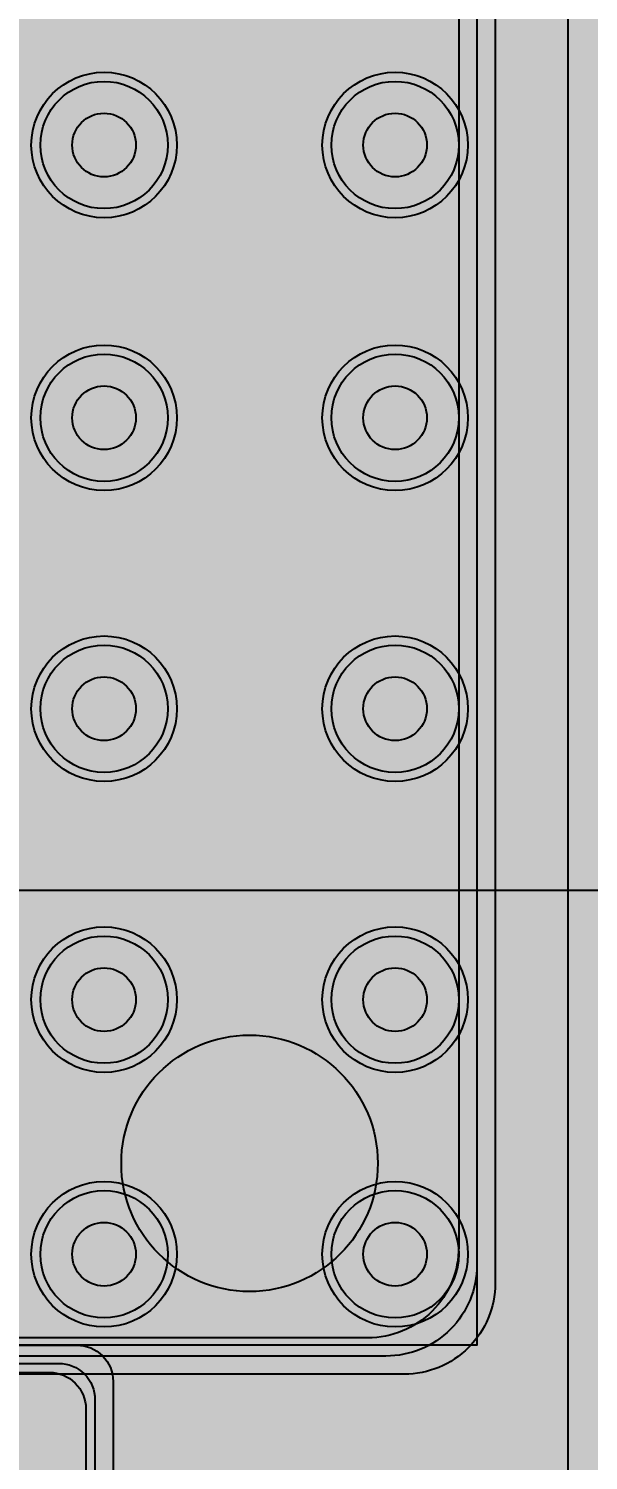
# Model space of a CAD drawing. Extents: x -28 to 199, y -61 to 255.
# Drawn here: x 33.79 to 36.86, y 205.87 to 213.74 of the extents above; entities that cross this region are included whole.
import ezdxf
from ezdxf.enums import TextEntityAlignment as Align

# ---------------------------------------------------------------- set-up
doc = ezdxf.new("R2010")
doc.units = 0
doc.header["$MEASUREMENT"] = 0
for name, color, linetype in [('ASSEMBLY_OUTLINES_BTM', 191, 'CONTINUOUS'), ('ASSEMBLY_OUTLINES_TOP', 102, 'CONTINUOUS'), ('ASSEMBLY_PART_NUMBERS_BTM', 191, 'CONTINUOUS'), ('ASSEMBLY_PART_NUMBERS_TOP', 102, 'CONTINUOUS'), ('DRILL_DRAWING', 21, 'CONTINUOUS'), ('GENERATED_SILKSCREEN_BTM', 255, 'CONTINUOUS'), ('GENERATED_SILKSCREEN_TOP', 140, 'CONTINUOUS'), ('PART_PADS_SMD_BTM', 10, 'CONTINUOUS'), ('PART_PADS_SMD_TOP', 150, 'CONTINUOUS'), ('PLACEMENT_OUTLINES_BTM', 222, 'CONTINUOUS'), ('PLACEMENT_OUTLINES_TOP', 130, 'CONTINUOUS'), ('PLANE_DATA_LAYER_TOP', 150, 'CONTINUOUS'), ('PLANE_SHAPES_LAYER_2', 230, 'CONTINUOUS'), ('PLANE_SHAPES_LAYER_3', 81, 'CONTINUOUS'), ('PLANE_SHAPES_LAYER_TOP', 150, 'CONTINUOUS'), ('SILKSCREEN_OUTLINES_BTM', 211, 'CONTINUOUS'), ('SILKSCREEN_OUTLINES_TOP', 150, 'CONTINUOUS'), ('SOLDERMASK_PADS_BTM', 12, 'CONTINUOUS'), ('SOLDERMASK_PADS_TOP', 180, 'CONTINUOUS'), ('SOLDERPASTE_PADS_BTM', 12, 'CONTINUOUS'), ('SOLDERPASTE_PADS_TOP', 180, 'CONTINUOUS'), ('TRACES_LAYER_BOTTOM', 10, 'CONTINUOUS'), ('VIA_HOLES_LAYER_2', 30, 'CONTINUOUS'), ('VIA_HOLES_LAYER_3', 30, 'CONTINUOUS'), ('VIA_HOLES_LAYER_BOTTOM', 30, 'CONTINUOUS'), ('VIA_HOLES_LAYER_TOP', 30, 'CONTINUOUS'), ('VIA_PADS_LAYER_2', 230, 'CONTINUOUS'), ('VIA_PADS_LAYER_3', 81, 'CONTINUOUS'), ('VIA_PADS_LAYER_BOTTOM', 10, 'CONTINUOUS'), ('VIA_PADS_LAYER_TOP', 150, 'CONTINUOUS')]:
    doc.layers.add(name, color=color, linetype=linetype)
doc.styles.add('VERIBEST_GERBER_0', font='txt')

msp = doc.modelspace()

# ---------------------------------------------------------------- hatches: boundary and pattern name
at = {"layer": 'ASSEMBLY_OUTLINES_BTM'}
h = msp.add_hatch(color=256, dxfattribs=at)
edge = h.paths.add_edge_path()
edge.add_arc((35, 207.5), 0.705, 0, 360)
at = {"layer": 'PLANE_DATA_LAYER_TOP'}
h = msp.add_hatch(color=256, dxfattribs=at)
h.paths.add_polyline_path([(80, 232.365844, -0.1989099556854013), (79.977682, 232.311963), (76.210945, 228.545226, -0.1989133663345171), (76.157063, 228.522908), (59.914305, 228.522908, -0.198913366334503), (59.860423, 228.545226), (59.320177, 229.085472, 0.1989122151386104), (58.966624, 229.231919), (50.250273, 229.231919, 0.0837973501695308), (50.086168, 229.204221, -0.0837986131993937), (50.061158, 229.2), (49.753893, 229.2, -0.1385740107174436), (49.714013, 229.211269, 1.0804036103222296), (49.168413, 228.146495, -0.8191892513054791), (49.139002, 228), (48.689638, 228, -0.1756631756824748), (48.640808, 228.017701, 0.3625092994040223), (47.359192, 228.017701, -0.1756631756824748), (47.310362, 228), (47.000008, 228, 0.414213562373095), (47, 227.999992), (47, 225.568799, -0.1989099556854013), (46.977682, 225.514918), (45.792168, 224.329403, 0.1989122151386141), (45.645721, 223.97585), (45.645721, 222.741241, -0.7495331930101992), (45.505318, 222.700199, 3.4209104294883637), (45.505318, 221.299801, -0.7495331930101992), (45.645721, 221.258759), (45.645721, 216.903659, 0.1989122151386141), (45.792168, 216.550106), (46.977682, 215.364592, -0.1989099556853327), (47, 215.310711), (47, 208.3262, -0.414213562373095), (46.9238, 208.25), (40.250008, 208.25, 0.414213562373095), (40.25, 208.249992), (40.25, 207.509818, -0.1989099556853327), (40.227682, 207.455937), (39.293327, 206.521582, -0.1630063276675114), (39.250007, 206.5, 0.3431077501110799), (39.25, 206.499993, -0.163006327667525), (39.228418, 206.456673), (39.204184, 206.432439, 0.1989122151386036), (39.057737, 206.078886), (39.057737, 199.827847, -0.1989099556853499), (39.035419, 199.773966), (38.237431, 198.975978, -0.1989133663344342), (38.183549, 198.95366), (34.8262, 198.95366, -0.414213562373095), (34.75, 199.02986), (34.75, 206.499992, 0.414213562373095), (34.749992, 206.5), (34.317913, 206.5, -0.1960198588118564), (34.264635, 206.521722, 0.1960197135562124), (33.95, 206.65), (31.85, 206.65, 0.1960197135562153), (31.535365, 206.521722, -0.1960198588118564), (31.482087, 206.5), (30.017913, 206.5, -0.1960198588118564), (29.964635, 206.521722, 0.1960197135562153), (29.65, 206.65), (27.55, 206.65, 0.1960197135562138), (27.235365, 206.521722, -0.196019858811865), (27.182087, 206.5), (26.0762, 206.5, -0.414213562373095), (26, 206.5762), (26, 209.249992, 0.414213562373095), (25.999992, 209.25), (22.5762, 209.25, -0.414213562373095), (22.5, 209.3262), (22.5, 217.1738, -0.414213562373095), (22.5762, 217.25), (40.249992, 217.25, 0.414213562373095), (40.25, 217.250008), (40.25, 235.6738, -0.414213562373095), (40.3262, 235.75), (40.926501, 235.75, -0.3936083065980414), (41.00251, 235.679195, 0.9315311087574788), (42.99749, 235.679195, -0.3936083065980414), (43.073499, 235.75), (45.676501, 235.75, -0.3936083065980414), (45.75251, 235.679195, 0.9315311087574788), (47.74749, 235.679195, -0.3936083065980414), (47.823499, 235.75), (54.749992, 235.75, 0.414213562373095), (54.75, 235.750008), (54.75, 253.9238, -0.414213562373095), (54.8262, 254), (76.4238, 254, -0.414213562373095), (76.5, 253.9238), (76.5, 245.000008, 0.414213562373095), (76.500008, 245), (76.9238, 245, -0.414213562373095), (77, 244.9238), (77, 243.738669, -0.1989099556853327), (76.977682, 243.684788), (75.896687, 242.603793, -0.138572885290835), (75.860519, 242.583563, 0.3470511284967585), (75.4, 242.000001), (75.4, 241.999997, 0.8890740124386082), (76.583563, 241.860519, -0.1385728852907777), (76.603793, 241.896687), (77.853553, 243.146447, 0.1989122151386141), (78, 243.5), (78, 244.9238, -0.414213562373095), (78.0762, 245), (79.9238, 245, -0.414213562373095), (80, 244.9238)], flags=0)
h.paths.add_polyline_path([(43.11, 211.84, -0.9999999999999999), (45.709999999999994, 211.84, -0.9999999999999999)], flags=0)
h.paths.add_polyline_path([(43.11, 232.16, -0.9999999999999999), (45.709999999999994, 232.16, -0.9999999999999999)], flags=0)
h.paths.add_polyline_path([(70.36, 251.16, -0.9999999999999999), (72.96, 251.16, -0.9999999999999999)], flags=0)
h.paths.add_polyline_path([(75.85382, 232.201656, 1.5269321533254407), (77.798344, 234.14618, -0.3083936079367561), (77.75, 234.217106), (77.75, 236.85, 0.1989122151386141), (77.603553, 237.203553), (74.003793, 240.803313, -0.1385728852908702), (73.983563, 240.839481, 0.5290192293501887), (73.056188, 241.191725, -0.5447508126718748), (72.937635, 241.2401, 0.9111800432088785), (70.36, 241), (70.36, 240.999999, 0.7658860095707771), (72.783466, 240.345916, -0.5447523950639244), (72.911374, 240.351799, 0.1812054976169237), (73.260519, 240.116437, -0.1385728852908801), (73.296687, 240.096207), (76.727682, 236.665212, -0.1989099556853327), (76.75, 236.611331), (76.75, 234.217106, -0.3083936079367562), (76.701656, 234.14618, 0.2085264349626477), (75.85382, 233.298344, -0.30839360793669), (75.782894, 233.25), (73.57, 233.25, 0.1989122151386067), (73.216447, 233.103553), (72.190166, 232.077272, -0.292650029123305), (72.109912, 232.059663, 4.55738777888818), (72.879663, 231.289912, -0.0885792902101388), (72.874954, 231.316284), (72.874954, 231.316285, -0.1989099556854013), (72.897272, 231.370166), (73.754788, 232.227682, -0.1989133663345172), (73.80867, 232.25), (75.782894, 232.25, -0.30839360793669)], flags=0)
at = {"layer": 'PLANE_SHAPES_LAYER_2'}
h = msp.add_hatch(color=256, dxfattribs=at)
h.paths.add_polyline_path([(169.5, 129.25), (149.5, 129.25), (142.25, 122), (142.25, 90.5), (147.5, 90.5), (147.5, 80), (154, 80), (154, 69.25), (131.75, 69.25), (131.75, 73.25), (121.25, 73.25), (121.25, 81), (110.5, 81), (110.5, 125.75), (106.5, 125.75), (106.5, 128.75), (93.5, 128.75), (93.5, 120.25), (91.75, 120.25), (91.75, 121.5), (80, 121.5), (80, 118.25), (73.25, 118.25), (73.25, 124.5), (67.5, 124.5), (67.5, 128), (57.75, 128), (57.75, 120.25), (55.25, 120.25), (55.25, 121.5), (47.5, 121.5), (47.5, 119), (35, 119), (35, 134.75), (32.75, 134.75), (32.75, 159.75), (29.25, 159.75), (29.25, 175.25), (22.5, 175.25), (22.5, 195.25), (17.25, 195.25), (17.25, 198), (22.5, 198), (22.5, 216.5), (40.25, 216.5), (40.25, 235.5), (54.5, 235.5), (54.5, 254), (87.25, 254), (87.25, 236.25), (86.25, 236.25), (86.25, 228.75), (81, 228.75), (81, 218.75), (95.25, 218.75), (95.25, 194.5), (87, 194.5), (87, 172), (131.1, 172), (131.1, 208.75), (115.5, 208.75), (115.5, 213.75), (106.75, 213.75), (106.75, 218.75), (110.25, 222.25), (110.25, 226.25), (142.5, 226.25), (142.5, 221.5), (160.5, 221.5), (160.5, 240.75), (169.5, 240.75)])
h.paths.add_polyline_path([(35.5, 149.5), (41.75, 149.5), (41.75, 152), (39.25, 152), (39.25, 154), (37.75, 154), (37.75, 152), (35.5, 152)], flags=16)
h.paths.add_polyline_path([(37.5, 125.75), (37.5, 128.75), (42.75, 128.75), (42.75, 125.75)], flags=16)
h.paths.add_polyline_path([(52, 127.75), (52, 130.75), (54.25, 130.75), (54.25, 127.75)], flags=16)
h.paths.add_polyline_path([(50.75, 219.5), (50.75, 226.5), (71.75, 226.5), (71.75, 219.5)], flags=16)
h.paths.add_polyline_path([(66.5, 150.75), (66.5, 177.5), (72.25, 177.5), (72.25, 150.75)], flags=16)
h.paths.add_polyline_path([(47.25, 185.25), (73, 185.25), (73, 188.25), (70.25, 188.25), (70.25, 191), (47.25, 191)], flags=16)
h.paths.add_polyline_path([(84.5, 208), (84.5, 212.75), (85, 212.75), (85, 208)], flags=16)
h.paths.add_polyline_path([(61.5, 137.25), (87.75, 137.25), (87.75, 140.5), (84.75, 140.5), (84.75, 143), (61.5, 143)], flags=16)
h.paths.add_polyline_path([(88.75, 127), (88.75, 130), (91, 130), (91, 127)], flags=16)
h.paths.add_polyline_path([(85.5, 130.25), (85.5, 132.5), (91, 132.5), (91, 130.25)], flags=16)
h.paths.add_polyline_path([(108.75, 142.25), (135.75, 142.25), (135.75, 145.75), (132.25, 145.75), (132.25, 149), (108.75, 149)], flags=16)
h.paths.add_polyline_path([(114.25, 126.75), (140.75, 126.75), (140.75, 129.75), (137.25, 129.75), (137.25, 133), (114.25, 133)], flags=16)
h.paths.add_polyline_path([(155.25, 180.25), (166.25, 180.25), (166.25, 186.25), (152.25, 186.25), (152.25, 183), (155.25, 183)], flags=16)
at = {"layer": 'PLANE_SHAPES_LAYER_3'}
h = msp.add_hatch(color=256, dxfattribs=at)
h.paths.add_polyline_path([(169.5, 129.25), (149.5, 129.25), (142.25, 122), (142.25, 90.5), (147.5, 90.5), (147.5, 80), (154, 80), (154, 69.25), (131.75, 69.25), (131.75, 73.25), (121.25, 73.25), (121.25, 81), (110.5, 81), (110.5, 125.75), (106.5, 125.75), (106.5, 128.75), (93.5, 128.75), (93.5, 120.25), (91.75, 120.25), (91.75, 121.5), (80, 121.5), (80, 118.25), (73.25, 118.25), (73.25, 124.5), (67.5, 124.5), (67.5, 127.75), (58.25, 127.75), (58.25, 130.25), (88.75, 130.25), (88.75, 127), (91, 127), (91, 132.5), (55, 132.5), (55, 131.25), (52, 131.25), (52, 127.75), (55, 127.75), (55, 127.25), (57.75, 127.25), (57.75, 120.25), (55.25, 120.25), (55.25, 121.5), (47.5, 121.5), (47.5, 119), (35, 119), (35, 134.75), (32.75, 134.75), (32.75, 159.75), (29.25, 159.75), (29.25, 175.25), (22.5, 175.25), (22.5, 195.25), (17.25, 195.25), (17.25, 198), (22.5, 198), (22.5, 216.5), (40.25, 216.5), (40.25, 235.5), (54.5, 235.5), (54.5, 254), (87.25, 254), (87.25, 236.25), (86.25, 236.25), (86.25, 228.75), (81, 228.75), (81, 218.75), (95.25, 218.75), (95.25, 194.5), (87, 194.5), (87, 172), (131.1, 172), (131.1, 208.75), (115.5, 208.75), (115.5, 213.75), (106.75, 213.75), (106.75, 218.75), (110.25, 222.25), (110.25, 226.25), (142.5, 226.25), (142.5, 221.5), (160.5, 221.5), (160.5, 240.75), (169.5, 240.75)])
h.paths.add_polyline_path([(35.5, 149.5), (41.75, 149.5), (41.75, 152), (39.25, 152), (39.25, 154), (37.75, 154), (37.75, 152), (35.5, 152)], flags=16)
h.paths.add_polyline_path([(37.5, 125.75), (37.5, 128.75), (42.75, 128.75), (42.75, 125.75)], flags=16)
h.paths.add_polyline_path([(50.75, 219.5), (50.75, 226.5), (71.75, 226.5), (71.75, 219.5)], flags=16)
h.paths.add_polyline_path([(66.5, 150.75), (66.5, 177.5), (72.25, 177.5), (72.25, 150.75)], flags=16)
h.paths.add_polyline_path([(47.25, 185.25), (73, 185.25), (73, 188.25), (70.25, 188.25), (70.25, 191), (47.25, 191)], flags=16)
h.paths.add_polyline_path([(84.5, 208), (84.5, 212.75), (85, 212.75), (85, 208)], flags=16)
h.paths.add_polyline_path([(61.5, 137.25), (87.75, 137.25), (87.75, 140.5), (84.75, 140.5), (84.75, 143), (61.5, 143)], flags=16)
h.paths.add_polyline_path([(108.75, 142.25), (135.75, 142.25), (135.75, 145.75), (132.25, 145.75), (132.25, 149), (108.75, 149)], flags=16)
h.paths.add_polyline_path([(114.25, 126.75), (140.75, 126.75), (140.75, 129.75), (137.25, 129.75), (137.25, 133), (114.25, 133)], flags=16)
h.paths.add_polyline_path([(155.25, 180.25), (166.25, 180.25), (166.25, 186.25), (152.25, 186.25), (152.25, 183), (155.25, 183)], flags=16)
at = {"layer": 'VIA_HOLES_LAYER_2'}
h = msp.add_hatch(color=256, dxfattribs=at)
edge = h.paths.add_edge_path()
edge.add_arc((34.2, 213.1), 0.175, 0, 360)
h = msp.add_hatch(color=256, dxfattribs=at)
edge = h.paths.add_edge_path()
edge.add_arc((35.8, 213.1), 0.175, 0, 360)
h = msp.add_hatch(color=256, dxfattribs=at)
edge = h.paths.add_edge_path()
edge.add_arc((34.2, 211.6), 0.175, 0, 360)
h = msp.add_hatch(color=256, dxfattribs=at)
edge = h.paths.add_edge_path()
edge.add_arc((35.8, 211.6), 0.175, 0, 360)
h = msp.add_hatch(color=256, dxfattribs=at)
edge = h.paths.add_edge_path()
edge.add_arc((34.2, 210), 0.175, 0, 360)
h = msp.add_hatch(color=256, dxfattribs=at)
edge = h.paths.add_edge_path()
edge.add_arc((35.8, 210), 0.175, 0, 360)
h = msp.add_hatch(color=256, dxfattribs=at)
edge = h.paths.add_edge_path()
edge.add_arc((34.2, 208.4), 0.175, 0, 360)
h = msp.add_hatch(color=256, dxfattribs=at)
edge = h.paths.add_edge_path()
edge.add_arc((35.8, 208.4), 0.175, 0, 360)
h = msp.add_hatch(color=256, dxfattribs=at)
edge = h.paths.add_edge_path()
edge.add_arc((34.2, 207), 0.175, 0, 360)
h = msp.add_hatch(color=256, dxfattribs=at)
edge = h.paths.add_edge_path()
edge.add_arc((35.8, 207), 0.175, 0, 360)
at = {"layer": 'VIA_HOLES_LAYER_3'}
h = msp.add_hatch(color=256, dxfattribs=at)
edge = h.paths.add_edge_path()
edge.add_arc((34.2, 213.1), 0.175, 0, 360)
h = msp.add_hatch(color=256, dxfattribs=at)
edge = h.paths.add_edge_path()
edge.add_arc((35.8, 213.1), 0.175, 0, 360)
h = msp.add_hatch(color=256, dxfattribs=at)
edge = h.paths.add_edge_path()
edge.add_arc((34.2, 211.6), 0.175, 0, 360)
h = msp.add_hatch(color=256, dxfattribs=at)
edge = h.paths.add_edge_path()
edge.add_arc((35.8, 211.6), 0.175, 0, 360)
h = msp.add_hatch(color=256, dxfattribs=at)
edge = h.paths.add_edge_path()
edge.add_arc((34.2, 210), 0.175, 0, 360)
h = msp.add_hatch(color=256, dxfattribs=at)
edge = h.paths.add_edge_path()
edge.add_arc((35.8, 210), 0.175, 0, 360)
h = msp.add_hatch(color=256, dxfattribs=at)
edge = h.paths.add_edge_path()
edge.add_arc((34.2, 208.4), 0.175, 0, 360)
h = msp.add_hatch(color=256, dxfattribs=at)
edge = h.paths.add_edge_path()
edge.add_arc((35.8, 208.4), 0.175, 0, 360)
h = msp.add_hatch(color=256, dxfattribs=at)
edge = h.paths.add_edge_path()
edge.add_arc((34.2, 207), 0.175, 0, 360)
h = msp.add_hatch(color=256, dxfattribs=at)
edge = h.paths.add_edge_path()
edge.add_arc((35.8, 207), 0.175, 0, 360)
at = {"layer": 'VIA_HOLES_LAYER_BOTTOM'}
h = msp.add_hatch(color=256, dxfattribs=at)
edge = h.paths.add_edge_path()
edge.add_arc((34.2, 213.1), 0.175, 0, 360)
h = msp.add_hatch(color=256, dxfattribs=at)
edge = h.paths.add_edge_path()
edge.add_arc((35.8, 213.1), 0.175, 0, 360)
h = msp.add_hatch(color=256, dxfattribs=at)
edge = h.paths.add_edge_path()
edge.add_arc((34.2, 211.6), 0.175, 0, 360)
h = msp.add_hatch(color=256, dxfattribs=at)
edge = h.paths.add_edge_path()
edge.add_arc((35.8, 211.6), 0.175, 0, 360)
h = msp.add_hatch(color=256, dxfattribs=at)
edge = h.paths.add_edge_path()
edge.add_arc((34.2, 210), 0.175, 0, 360)
h = msp.add_hatch(color=256, dxfattribs=at)
edge = h.paths.add_edge_path()
edge.add_arc((35.8, 210), 0.175, 0, 360)
h = msp.add_hatch(color=256, dxfattribs=at)
edge = h.paths.add_edge_path()
edge.add_arc((34.2, 208.4), 0.175, 0, 360)
h = msp.add_hatch(color=256, dxfattribs=at)
edge = h.paths.add_edge_path()
edge.add_arc((35.8, 208.4), 0.175, 0, 360)
h = msp.add_hatch(color=256, dxfattribs=at)
edge = h.paths.add_edge_path()
edge.add_arc((34.2, 207), 0.175, 0, 360)
h = msp.add_hatch(color=256, dxfattribs=at)
edge = h.paths.add_edge_path()
edge.add_arc((35.8, 207), 0.175, 0, 360)
at = {"layer": 'VIA_HOLES_LAYER_TOP'}
h = msp.add_hatch(color=256, dxfattribs=at)
edge = h.paths.add_edge_path()
edge.add_arc((34.2, 213.1), 0.175, 0, 360)
h = msp.add_hatch(color=256, dxfattribs=at)
edge = h.paths.add_edge_path()
edge.add_arc((35.8, 213.1), 0.175, 0, 360)
h = msp.add_hatch(color=256, dxfattribs=at)
edge = h.paths.add_edge_path()
edge.add_arc((34.2, 211.6), 0.175, 0, 360)
h = msp.add_hatch(color=256, dxfattribs=at)
edge = h.paths.add_edge_path()
edge.add_arc((35.8, 211.6), 0.175, 0, 360)
h = msp.add_hatch(color=256, dxfattribs=at)
edge = h.paths.add_edge_path()
edge.add_arc((34.2, 210), 0.175, 0, 360)
h = msp.add_hatch(color=256, dxfattribs=at)
edge = h.paths.add_edge_path()
edge.add_arc((35.8, 210), 0.175, 0, 360)
h = msp.add_hatch(color=256, dxfattribs=at)
edge = h.paths.add_edge_path()
edge.add_arc((34.2, 208.4), 0.175, 0, 360)
h = msp.add_hatch(color=256, dxfattribs=at)
edge = h.paths.add_edge_path()
edge.add_arc((35.8, 208.4), 0.175, 0, 360)
h = msp.add_hatch(color=256, dxfattribs=at)
edge = h.paths.add_edge_path()
edge.add_arc((34.2, 207), 0.175, 0, 360)
h = msp.add_hatch(color=256, dxfattribs=at)
edge = h.paths.add_edge_path()
edge.add_arc((35.8, 207), 0.175, 0, 360)

# ---------------------------------------------------------------- linework, layer by layer
at = {"layer": 'ASSEMBLY_OUTLINES_BTM'}
msp.add_lwpolyline([(26.25, 206.5), (26.25, 214.8), (36.25, 214.8), (36.25, 206.5)], close=True, dxfattribs=at)
msp.add_circle((35, 207.5), 0.705, dxfattribs=at)
at = {"layer": 'ASSEMBLY_OUTLINES_TOP', "const_width": 0.2}
msp.add_lwpolyline([(21.25, 209), (21.25, 235), (47.25, 235), (47.25, 209)], close=True, dxfattribs=at)
at = {"layer": 'GENERATED_SILKSCREEN_BTM'}
for points, const_width in [([(36.750005, 204.756176, 9.7912e-06), (36.749995, 204.756172), (36.749995, 216.999995), (25.750005, 216.999995), (25.750005, 204.750005), (27.185, 204.750005), (27.185, 204.749995), (25.75, 204.749995, -0.4142135624), (25.749995, 204.75), (25.749995, 217, -0.4142135624), (25.75, 217.000005), (36.75, 217.000005, -0.4142135624), (36.750005, 217), (36.750005, 204.756176)], 0.15), ([(36.750005, 204.75, -0.4142135624), (36.75, 204.749995), (35.29, 204.749995), (35.29, 204.750005), (36.749995, 204.750005), (36.749995, 216.999995), (25.750005, 216.999995), (25.750005, 204.750005), (27.21, 204.750005), (27.21, 204.749995), (25.75, 204.749995, -0.4142135624), (25.749995, 204.75), (25.749995, 217, -0.4142135624), (25.75, 217.000005), (36.75, 217.000005, -0.4142135624), (36.750005, 217), (36.750005, 204.75)], 0.1)]:
    msp.add_lwpolyline(points, format="xyb", dxfattribs=dict(at, const_width=const_width))
at = {"layer": 'GENERATED_SILKSCREEN_TOP', "const_width": 0.15}
msp.add_lwpolyline([(21.25, 209), (21.25, 235), (47.25, 235), (47.25, 209)], close=True, dxfattribs=at)
at = {"layer": 'GENERATED_SILKSCREEN_TOP', "const_width": 0.2}
msp.add_lwpolyline([(34.75, 204), (34.75, 206.5)], dxfattribs=at)
at = {"layer": 'PART_PADS_SMD_BTM'}
msp.add_lwpolyline([(36.25, 206.94, -0.4142135624), (35.75, 206.44), (26.75, 206.44, -0.4142135624), (26.25, 206.94), (26.25, 215.94, -0.4142135624), (26.75, 216.44), (35.75, 216.44, -0.4142135624), (36.25, 215.94)], format="xyb", close=True, dxfattribs=at)
at = {"layer": 'PART_PADS_SMD_TOP'}
msp.add_lwpolyline([(34.15, 204.3, -0.4142135624), (33.95, 204.1), (31.85, 204.1, -0.4142135624), (31.65, 204.3), (31.65, 206.2, -0.4142135624), (31.85, 206.4), (33.95, 206.4, -0.4142135624), (34.15, 206.2)], format="xyb", close=True, dxfattribs=at)
at = {"layer": 'PLACEMENT_OUTLINES_BTM'}
for points in [[(25.75, 204.75), (25.75, 217), (36.75, 217), (36.75, 204.75)], [(26.25, 206.5), (26.25, 214.8), (36.25, 214.8), (36.25, 206.5)]]:
    msp.add_lwpolyline(points, close=True, dxfattribs=at)
at = {"layer": 'PLACEMENT_OUTLINES_TOP'}
msp.add_lwpolyline([(21.25, 209), (21.25, 235), (47.25, 235), (47.25, 209)], close=True, dxfattribs=at)
at = {"layer": 'PLANE_SHAPES_LAYER_TOP'}
for points in [[(22.5, 209.25), (40.25, 209.25), (22.5, 217.25), (40.25, 217.25)], [(26, 206.5), (40.25, 206.5), (26, 209.25), (40.25, 209.25)], [(34.75, 198.5), (39.25, 198.5), (34.75, 206.5), (39.25, 206.5)]]:
    msp.add_solid(points, dxfattribs=at)
at = {"layer": 'SILKSCREEN_OUTLINES_BTM', "const_width": 0.1}
msp.add_lwpolyline([(25.75, 204.75), (25.75, 217), (36.75, 217), (36.75, 204.75)], close=True, dxfattribs=at)
at = {"layer": 'SILKSCREEN_OUTLINES_BTM'}
msp.add_lwpolyline([(25.75, 204.75), (25.75, 217), (36.75, 217), (36.75, 204.75)], close=True, dxfattribs=at)
at = {"layer": 'SILKSCREEN_OUTLINES_TOP'}
msp.add_lwpolyline([(21.25, 209), (21.25, 235), (47.25, 235), (47.25, 209)], close=True, dxfattribs=at)
at = {"layer": 'SILKSCREEN_OUTLINES_TOP', "const_width": 0.2}
msp.add_lwpolyline([(34.75, 204), (34.75, 206.5)], dxfattribs=at)
at = {"layer": 'SOLDERMASK_PADS_BTM'}
msp.add_lwpolyline([(36.35, 206.84, -0.4142135624), (35.85, 206.34), (26.65, 206.34, -0.4142135624), (26.15, 206.84), (26.15, 216.04, -0.4142135624), (26.65, 216.54), (35.85, 216.54, -0.4142135624), (36.35, 216.04)], format="xyb", close=True, dxfattribs=at)
at = {"layer": 'SOLDERMASK_PADS_TOP'}
msp.add_lwpolyline([(34.25, 204.2, -0.4142135624), (34.05, 204), (31.75, 204, -0.4142135624), (31.55, 204.2), (31.55, 206.3, -0.4142135624), (31.75, 206.5), (34.05, 206.5, -0.4142135624), (34.25, 206.3)], format="xyb", close=True, dxfattribs=at)
at = {"layer": 'SOLDERPASTE_PADS_BTM'}
msp.add_lwpolyline([(36.15, 207.04, -0.4142135624), (35.65, 206.54), (26.85, 206.54, -0.4142135624), (26.35, 207.04), (26.35, 215.84, -0.4142135624), (26.85, 216.34), (35.65, 216.34, -0.4142135624), (36.15, 215.84)], format="xyb", close=True, dxfattribs=at)
at = {"layer": 'SOLDERPASTE_PADS_TOP'}
msp.add_lwpolyline([(34.1, 204.35, -0.4142135624), (33.9, 204.15), (31.9, 204.15, -0.4142135624), (31.7, 204.35), (31.7, 206.15, -0.4142135624), (31.9, 206.35), (33.9, 206.35, -0.4142135624), (34.1, 206.15)], format="xyb", close=True, dxfattribs=at)
at = {"layer": 'TRACES_LAYER_BOTTOM'}
for points, const_width in [([(34.2, 213), (35.8, 214.6)], 0.5), ([(34.2, 211.5), (35.8, 213.1)], 0.5), ([(34.2, 213.1), (34.2, 213)], 0.5), ([(32.64, 211.44), (34.2, 213)], 0.5), ([(34.2, 211.6), (34.2, 211.5)], 0.5), ([(35.8, 211.6), (34.987, 211.6), (34.827, 211.44), (34.2, 211.44)], 0.5), ([(35.8, 210), (35.8, 211.6)], 0.5), ([(34.14, 211.44), (34.2, 211.5)], 0.5), ([(32.64, 211.44), (34.14, 211.44)], 0.5), ([(34.14, 211.44), (34.2, 211.44)], 0.5), ([(34.2, 211.44), (34.2, 210)], 0.5), ([(35.8, 208.4), (35.8, 210)], 0.5), ([(34.2, 208.4), (32.3, 208.4)], 0.5), ([(35.8, 207), (35.8, 208.4)], 0.5), ([(34.2, 207), (32.3, 207)], 0.254)]:
    msp.add_lwpolyline(points, dxfattribs=dict(at, const_width=const_width))
at = {"layer": 'VIA_HOLES_LAYER_2'}
for centre in [(34.2, 213.1), (35.8, 213.1), (34.2, 211.6), (35.8, 211.6), (34.2, 210), (35.8, 210), (34.2, 208.4), (35.8, 208.4), (34.2, 207), (35.8, 207)]:
    msp.add_circle(centre, 0.175, dxfattribs=at)
at = {"layer": 'VIA_HOLES_LAYER_3'}
for centre in [(34.2, 213.1), (35.8, 213.1), (34.2, 211.6), (35.8, 211.6), (34.2, 210), (35.8, 210), (34.2, 208.4), (35.8, 208.4), (34.2, 207), (35.8, 207)]:
    msp.add_circle(centre, 0.175, dxfattribs=at)
at = {"layer": 'VIA_HOLES_LAYER_BOTTOM'}
for centre in [(34.2, 213.1), (35.8, 213.1), (34.2, 211.6), (35.8, 211.6), (34.2, 210), (35.8, 210), (34.2, 208.4), (35.8, 208.4), (34.2, 207), (35.8, 207)]:
    msp.add_circle(centre, 0.175, dxfattribs=at)
at = {"layer": 'VIA_HOLES_LAYER_TOP'}
for centre in [(34.2, 213.1), (35.8, 213.1), (34.2, 211.6), (35.8, 211.6), (34.2, 210), (35.8, 210), (34.2, 208.4), (35.8, 208.4), (34.2, 207), (35.8, 207)]:
    msp.add_circle(centre, 0.175, dxfattribs=at)
at = {"layer": 'VIA_PADS_LAYER_2'}
for centre in [(34.2, 213.1), (35.8, 213.1), (34.2, 211.6), (35.8, 211.6), (34.2, 210), (35.8, 210), (34.2, 208.4), (35.8, 208.4), (34.2, 207), (35.8, 207)]:
    msp.add_circle(centre, 0.4, dxfattribs=at)
at = {"layer": 'VIA_PADS_LAYER_3'}
for centre in [(34.2, 213.1), (35.8, 213.1), (34.2, 211.6), (35.8, 211.6), (34.2, 210), (35.8, 210), (34.2, 208.4), (35.8, 208.4), (34.2, 207), (35.8, 207)]:
    msp.add_circle(centre, 0.4, dxfattribs=at)
at = {"layer": 'VIA_PADS_LAYER_BOTTOM'}
for centre in [(34.2, 213.1), (35.8, 213.1), (34.2, 211.6), (35.8, 211.6), (34.2, 210), (35.8, 210), (34.2, 208.4), (35.8, 208.4), (34.2, 207), (35.8, 207)]:
    msp.add_circle(centre, 0.35, dxfattribs=at)
at = {"layer": 'VIA_PADS_LAYER_TOP'}
for centre in [(34.2, 213.1), (35.8, 213.1), (34.2, 211.6), (35.8, 211.6), (34.2, 210), (35.8, 210), (34.2, 208.4), (35.8, 208.4), (34.2, 207), (35.8, 207)]:
    msp.add_circle(centre, 0.35, dxfattribs=at)

# ---------------------------------------------------------------- texts
at = {"layer": 'ASSEMBLY_PART_NUMBERS_BTM', "style": 'VERIBEST_GERBER_0', "text_generation_flag": 2}
for s, p in [('NLFV32T-1R0M-EF', (31.79, 236.25)), ('UDZSTE-175.1B', (36.54, 228.25)), ('C3225X7S1H106M250AB', (34.54, 221.75)), ('CL10B104KB8SFNC', (34.96, 207.5))]:
    msp.add_text(s, height=2.032, rotation=90, dxfattribs=at).set_placement(p, align=Align.TOP_LEFT)
for s, p in [('GRM32DR71E106KA12L', (43.75, 212.71)), ('CL21B225KOFNNNE', (45.75, 206.46))]:
    msp.add_text(s, height=2.032, dxfattribs=at).set_placement(p, align=Align.TOP_LEFT)
at = {"layer": 'ASSEMBLY_PART_NUMBERS_TOP', "style": 'VERIBEST_GERBER_0'}
msp.add_text('MURS160-13-F', height=2.032, dxfattribs=at).set_placement((30.75, 207.79), align=Align.TOP_LEFT)
at = {"layer": 'DRILL_DRAWING', "style": 'VERIBEST_GERBER_0'}
for p in [(34.2, 214.6), (35.8, 214.6), (34.2, 213.1), (35.8, 213.1), (34.2, 211.6), (35.8, 211.6), (34.2, 210), (35.8, 210), (34.2, 208.4), (35.8, 208.4), (34.2, 207), (35.8, 207), (37.6, 205.4)]:
    msp.add_text('A', height=2, dxfattribs=at).set_placement(p, align=Align.MIDDLE_CENTER)

doc.saveas('drawing.dxf')
